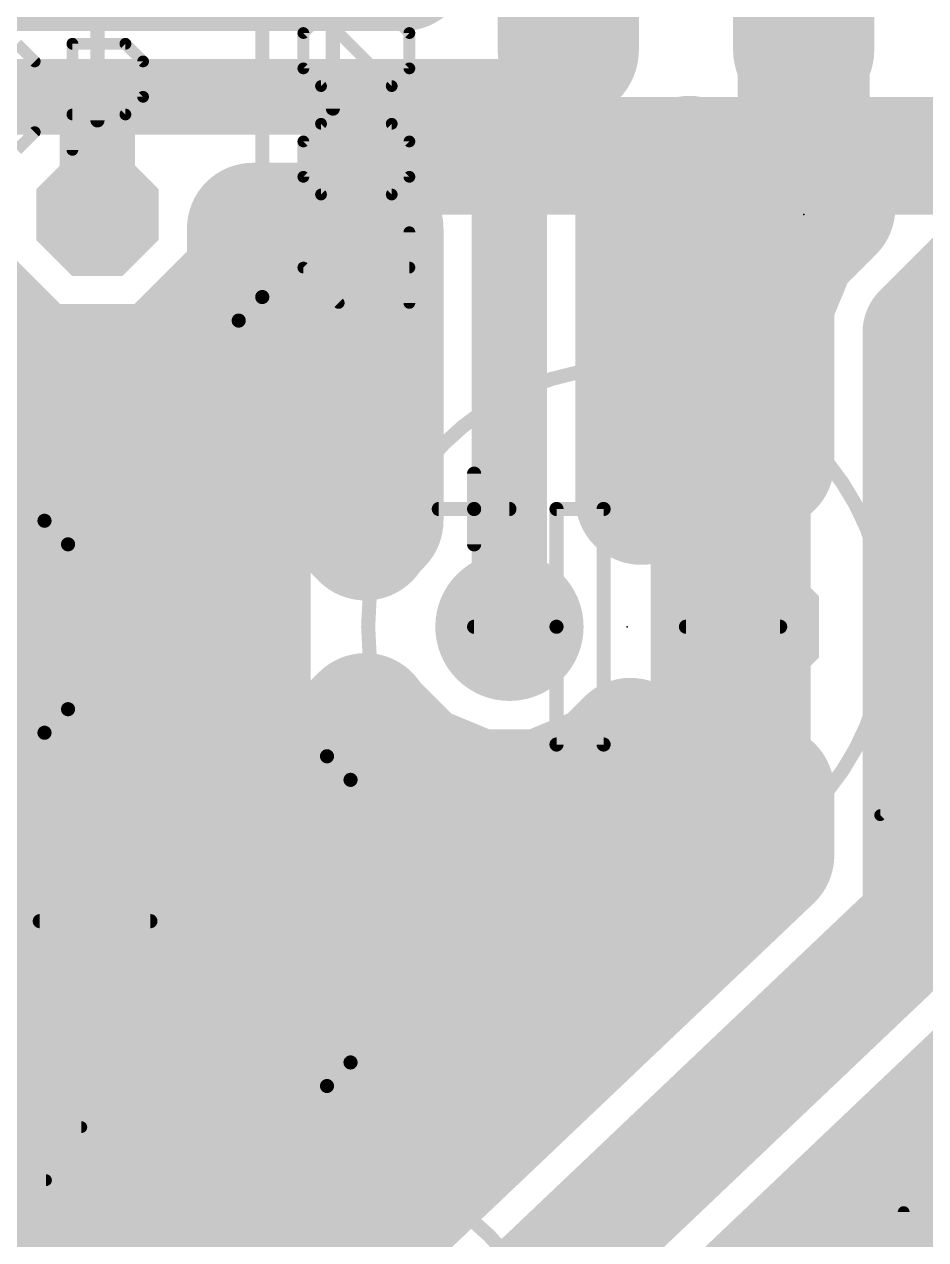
# Model space of a CAD drawing. Extents: x -16.2 to 78.2, y -6.3 to 50.2.
# Drawn here: x 26.2 to 35.92, y 30.22 to 43.33 of the extents above; entities that cross this region are included whole.
import ezdxf

# ---------------------------------------------------------------- set-up
doc = ezdxf.new("R2010")
doc.units = 0
for name, color, linetype in [('16', 175, 'CONTINUOUS'), ('17', 82, 'CONTINUOUS'), ('21', 253, 'CONTINUOUS'), ('23', 7, 'CONTINUOUS'), ('27', 253, 'CONTINUOUS'), ('51', 253, 'CONTINUOUS')]:
    doc.layers.add(name, color=color, linetype=linetype)

# ---------------------------------------------------------------- blocks, each defined once
blk = doc.blocks.new('RECT')
blk.add_solid([(-0.5, -0.5), (0.5, -0.5), (-0.5, 0.5), (0.5, 0.5)])
blk = doc.blocks.new('ROUNDP')
at = {"const_width": 0.5}
blk.add_lwpolyline([(0, -0.25, 1), (0, 0.25, 1), (0, -0.25)], format="xyb", dxfattribs=at)
blk = doc.blocks.new('OCTAGONP')
at = {"const_width": 0.5}
blk.add_lwpolyline([(-0.25, -0.1036), (-0.25, 0.1036), (-0.1036, 0.25), (0.1036, 0.25), (0.25, 0.1036), (0.25, -0.1036), (0.1036, -0.25), (-0.1036, -0.25), (-0.25, -0.1036), (-0.25, 0.1036)], dxfattribs=at)
blk = doc.blocks.new('LONGP100')
at = {"const_width": 1}
blk.add_lwpolyline([(-0.5, 0), (0.5, 0)], dxfattribs=at)
at = {"const_width": 0.5}
for points in [[(-0.5, 0.25, 1), (-0.5, -0.25)], [(0.5, -0.25, 1), (0.5, 0.25)]]:
    blk.add_lwpolyline(points, format="xyb", dxfattribs=at)

msp = doc.modelspace()

# ---------------------------------------------------------------- linework, layer by layer
at = {"layer": '16'}
for points, const_width in [([(34.6075, 46.3042), (34.6075, 43.815)], 1.4224), ([(34.6075, 43.815), (34.6075, 46.3042)], 1.4224), ([(30.2895, 44.9307), (30.2895, 43.9674)], 1.4224), ([(30.2895, 43.9674), (17.2974, 43.9674)], 1.4224), ([(34.6075, 41.3258), (34.6075, 43.815)], 1.4224), ([(34.6075, 43.815), (34.6075, 43.815)], 1.4224), ([(34.6075, 43.815), (34.6075, 41.3258)], 1.4224), ([(34.6075, 43.815), (34.6075, 43.815)], 1.4224), ([(32.0675, 42.8625), (32.0675, 43.815)], 0.8128), ([(31.4325, 42.545), (32.0675, 42.8625)], 0.8128), ([(34.6075, 42.672), (34.6075, 42.672)], 1.4224), ([(26.9875, 42.545), (15.875, 42.545)], 0.8128), ([(26.9875, 41.275), (26.9875, 42.545)], 0.8128), ([(26.9875, 42.545), (31.4325, 42.545)], 0.8128), ([(31.4325, 36.83), (31.4325, 42.545)], 0.8128), ([(33.0747, 41.5457), (33.3734, 41.8445)], 1.4224), ([(33.3734, 41.8445), (33.4662, 41.7516)], 1.4224), ([(33.4662, 41.7516), (33.6459, 41.6138)], 1.4224), ([(32.8549, 41.4547), (33.0747, 41.5457)], 1.4224), ([(33.6459, 41.6138), (33.8419, 41.5006)], 1.4224), ([(33.8419, 41.5006), (34.0511, 41.414)], 1.4224), ([(32.8549, 38.2089), (32.8549, 41.4547)], 1.4224), ([(34.0511, 41.414), (34.2698, 41.3554)], 1.4224), ([(32.8549, 41.2496), (34.7872, 41.2496)], 1.4224), ([(34.2698, 41.3554), (34.4943, 41.3258)], 1.4224), ([(34.8851, 41.3474), (34.4779, 40.9402)], 1.4224), ([(34.4943, 41.3258), (34.6075, 41.3258)], 1.4224), ([(34.6075, 41.3258), (34.7207, 41.3258)], 1.4224), ([(34.7207, 41.3258), (34.8851, 41.3474)], 1.4224), ([(28.6639, 40.5806), (28.6639, 41.1226)], 1.4224), ([(28.6639, 41.1226), (30.0101, 41.1226)], 1.4224), ([(30.0101, 41.1226), (30.0101, 37.976)], 1.4224), ([(35.8775, 40.005), (37.1475, 41.275)], 1.27), ([(34.4779, 40.9402), (34.2265, 40.3334)], 1.4224), ([(25.3111, 40.5806), (26.2931, 39.5986)], 1.4224), ([(27.6819, 39.5986), (28.6639, 40.5806)], 1.4224), ([(34.2265, 40.3334), (34.2265, 38.5953)], 1.4224), ([(35.8775, 33.655), (35.8775, 40.005)], 1.27), ([(24.7017, 39.8272), (26.0645, 39.8272)], 1.4224), ([(27.9105, 39.8272), (30.0101, 39.8272)], 1.4224), ([(32.8549, 39.8272), (34.2265, 39.8272)], 1.4224), ([(26.2931, 39.5986), (27.6819, 39.5986)], 1.4224), ([(33.2413, 38.5953), (32.8549, 38.2089)], 1.4224), ([(33.9725, 38.5953), (33.2413, 38.5953)], 1.4224), ([(34.2265, 38.5953), (33.9725, 38.5953)], 1.4224), ([(33.9725, 38.5953), (33.9725, 36.83)], 1.4224), ([(33.9725, 36.83), (33.9725, 38.5953)], 1.4224), ([(25.0895, 38.4048), (27.8509, 38.4048)], 1.4224), ([(27.9017, 38.4556), (26.9494, 37.5033)], 1.4224), ([(28.575, 38.4556), (27.9017, 38.4556)], 1.4224), ([(29.2483, 38.4556), (28.575, 38.4556)], 1.4224), ([(28.575, 38.4556), (28.575, 36.83)], 1.4224), ([(28.575, 36.83), (28.575, 38.4556)], 1.4224), ([(28.575, 38.4048), (28.575, 38.4048)], 1.4224), ([(29.8789, 37.825), (29.2483, 38.4556)], 1.4224), ([(29.2991, 38.4048), (30.0101, 38.4048)], 1.4224), ([(32.8549, 38.4048), (33.0508, 38.4048)], 1.4224), ([(33.9725, 38.4048), (33.9725, 38.4048)], 1.4224), ([(30.0101, 37.976), (29.8929, 37.8587)], 1.4224), ([(29.8929, 37.8587), (29.8789, 37.825)], 1.4224), ([(26.9494, 37.5033), (26.9494, 36.83)], 1.4224), ([(22.3774, 36.9824), (26.9494, 36.9824)], 1.4224), ([(28.575, 36.9824), (28.575, 36.9824)], 1.4224), ([(33.9725, 36.9824), (33.9725, 36.9824)], 1.4224), ([(26.9494, 36.83), (28.575, 36.83)], 1.4224), ([(28.575, 36.83), (26.9494, 36.83)], 1.4224), ([(26.9494, 36.83), (26.9494, 36.1567)], 1.4224), ([(28.575, 33.655), (28.575, 36.83)], 1.4224), ([(28.575, 36.83), (28.575, 36.83)], 1.4224), ([(28.575, 36.83), (28.575, 35.2044)], 1.4224), ([(28.575, 36.83), (28.575, 36.83)], 1.4224), ([(28.575, 36.83), (28.575, 36.83)], 1.4224), ([(33.9725, 36.83), (33.9725, 36.83)], 1.4224), ([(33.9725, 35.0647), (33.9725, 36.83)], 1.4224), ([(33.9725, 36.83), (33.9725, 36.83)], 1.4224), ([(33.9725, 36.83), (33.9725, 35.0647)], 1.4224), ([(26.9494, 36.1567), (27.8636, 35.2425)], 1.4224), ([(29.2864, 35.2425), (29.8789, 35.835)], 1.4224), ([(29.8789, 35.835), (29.8929, 35.8013)], 1.4224), ([(29.8929, 35.8013), (30.4038, 35.2904)], 1.4224), ([(23.5109, 35.56), (27.5461, 35.56)], 1.4224), ([(28.575, 35.56), (28.575, 35.56)], 1.4224), ([(29.6039, 35.56), (30.1341, 35.56)], 1.4224), ([(32.4612, 35.2904), (32.7384, 35.5676)], 1.4224), ([(32.7309, 35.56), (32.746, 35.56)], 1.4224), ([(32.7384, 35.5676), (33.2413, 35.0647)], 1.4224), ([(33.9725, 35.56), (33.9725, 35.56)], 1.4224), ([(27.8636, 35.2425), (26.9494, 34.3283)], 1.4224), ([(28.575, 35.2044), (28.575, 33.655)], 1.4224), ([(30.2006, 34.3283), (29.2864, 35.2425)], 1.4224), ([(30.4038, 35.2904), (31.0713, 35.0139)], 1.4224), ([(31.7937, 35.0139), (32.4612, 35.2904)], 1.4224), ([(31.0713, 35.0139), (31.7937, 35.0139)], 1.4224), ([(33.2413, 35.0647), (33.9725, 35.0647)], 1.4224), ([(33.9725, 35.0647), (34.2265, 35.0647)], 1.4224), ([(34.2265, 35.0647), (34.2265, 34.3638)], 1.4224), ([(26.9494, 34.3283), (26.9494, 33.655)], 1.4224), ([(34.2265, 34.3638), (28.6126, 29.0305)], 1.4224), ([(30.2006, 33.655), (30.2006, 34.3283)], 1.4224), ([(25.1714, 34.1376), (26.9494, 34.1376)], 1.4224), ([(28.575, 34.1376), (28.575, 34.1376)], 1.4224), ([(30.2006, 34.1376), (33.9884, 34.1376)], 1.4224), ([(39.8526, 33.9267), (33.3198, 27.3939)], 1.4224), ([(26.9494, 33.655), (28.575, 33.655)], 1.4224), ([(28.575, 33.655), (26.9494, 33.655)], 1.4224), ([(26.9494, 33.655), (26.9494, 32.9817)], 1.4224), ([(28.575, 33.655), (28.575, 33.655)], 1.4224), ([(28.575, 33.655), (28.575, 33.655)], 1.4224), ([(28.575, 32.0294), (28.575, 33.655)], 1.4224), ([(28.575, 33.655), (28.575, 33.655)], 1.4224), ([(28.575, 33.655), (28.575, 32.0294)], 1.4224), ([(30.2006, 33.655), (28.575, 33.655)], 1.4224), ([(28.575, 33.655), (28.575, 33.655)], 1.4224), ([(28.575, 33.655), (30.2006, 33.655)], 1.4224), ([(30.2006, 32.9817), (30.2006, 33.655)], 1.4224), ([(29.5275, 27.6225), (35.8775, 33.655)], 1.27), ([(26.9494, 32.9817), (27.9017, 32.0294)], 1.4224), ([(29.2483, 32.0294), (30.2006, 32.9817)], 1.4224), ([(24.926, 32.7152), (27.2159, 32.7152)], 1.4224), ([(28.575, 32.7152), (28.575, 32.7152)], 1.4224), ([(29.9341, 32.7152), (32.4911, 32.7152)], 1.4224), ([(31.2166, 26.9499), (36.7924, 32.247)], 1.4224), ([(27.9017, 32.0294), (28.575, 32.0294)], 1.4224), ([(28.575, 32.0294), (29.2483, 32.0294)], 1.4224), ([(12.6079, 31.2928), (30.9939, 31.2928)], 1.4224), ([(35.7881, 31.2928), (37.2187, 31.2928)], 1.4224), ([(13.8393, 29.8704), (29.4966, 29.8704)], 1.4224), ([(34.2908, 29.8704), (35.7963, 29.8704)], 1.4224)]:
    msp.add_lwpolyline(points, dxfattribs=dict(at, const_width=const_width))
for points, const_width in [([(30.2895, 43.6118, 1), (30.2895, 44.323)], 0.7112), ([(34.6075, 44.1706, 1), (34.6075, 43.4594)], 0.7112), ([(34.6075, 44.1706, 1), (34.6075, 43.4594)], 0.7112), ([(34.6075, 43.4594, 1), (34.6075, 44.1706)], 0.7112), ([(34.6075, 43.4594, 1), (34.6075, 44.1706)], 0.7112), ([(29.9339, 43.9674, 1), (30.6451, 43.9674)], 0.7112), ([(34.2519, 43.815, 1), (34.9631, 43.815)], 0.7112), ([(34.2519, 43.815, 1), (34.9631, 43.815)], 0.7112), ([(32.1584, 42.6808, 1), (31.9766, 43.0442)], 0.4064), ([(34.6075, 43.0276, 1), (34.6075, 42.3164)], 0.7112), ([(34.6075, 42.3164, 1), (34.6075, 43.0276)], 0.7112), ([(31.8643, 42.8625, 1), (32.2707, 42.8625)], 0.4064), ([(27.1907, 42.545, 1), (26.7843, 42.545)], 0.4064), ([(26.9875, 42.7482, 1), (26.9875, 42.3418)], 0.4064), ([(26.9875, 42.3418, 1), (26.9875, 42.7482)], 0.4064), ([(31.6357, 42.545, 1), (31.2293, 42.545)], 0.4064), ([(31.3416, 42.7267, 1), (31.5234, 42.3633)], 0.4064), ([(31.4325, 42.3418, 1), (31.4325, 42.7482)], 0.4064), ([(33.6249, 42.0959, 1), (33.122, 41.593)], 0.7112), ([(33.6249, 41.593, 1), (33.122, 42.0959)], 0.7112), ([(33.6827, 42.0338, 1), (33.2498, 41.4695)], 0.7112), ([(33.2148, 41.5002, 1), (33.7177, 42.0031)], 0.7112), ([(33.2107, 41.2172, 1), (32.9386, 41.8742)], 0.7112), ([(33.8237, 41.9218, 1), (33.4681, 41.3058)], 0.7112), ([(33.4294, 41.3317, 1), (33.8623, 41.8959)], 0.7112), ([(33.978, 41.8291, 1), (33.7059, 41.1721)], 0.7112), ([(33.2105, 41.4547, 1), (32.4993, 41.4547)], 0.7112), ([(32.7188, 41.7832, 1), (32.991, 41.1261)], 0.7112), ([(32.8232, 41.7971, 1), (33.3261, 41.2942)], 0.7112), ([(33.6641, 41.1926, 1), (34.0197, 41.8086)], 0.7112), ([(34.1432, 41.7574, 1), (33.9591, 41.0705)], 0.7112), ([(33.915, 41.0854, 1), (34.1872, 41.7425)], 0.7112), ([(32.8549, 41.6052, 1), (32.8549, 40.894)], 0.7112), ([(34.3162, 41.7079, 1), (34.2234, 41.0028)], 0.7112), ([(34.4943, 41.6814, 1), (34.4943, 40.9702)], 0.7112), ([(34.1778, 41.0119, 1), (34.3619, 41.6988)], 0.7112), ([(34.6075, 41.6814, 1), (34.6075, 40.9702)], 0.7112), ([(34.6743, 41.6784, 1), (34.7671, 40.9732)], 0.7112), ([(34.4479, 40.9732, 1), (34.5407, 41.6784)], 0.7112), ([(34.6075, 40.9702, 1), (34.6075, 41.6814)], 0.7112), ([(35.1365, 41.096, 1), (34.6336, 41.5989)], 0.7112), ([(34.7207, 40.9702, 1), (34.7207, 41.6814)], 0.7112), ([(34.7872, 40.894, 1), (34.7872, 41.6052)], 0.7112), ([(34.9315, 40.9949, 1), (34.8387, 41.7)], 0.7112), ([(29.0195, 41.1226, 1), (28.3083, 41.1226)], 0.7112), ([(28.6639, 41.4782, 1), (28.6639, 40.767)], 0.7112), ([(30.3657, 41.1226, 1), (29.6545, 41.1226)], 0.7112), ([(30.0101, 40.767, 1), (30.0101, 41.4782)], 0.7112), ([(34.8064, 40.8041, 1), (34.1493, 41.0763)], 0.7112), ([(34.2519, 41.3258, 1), (34.9631, 41.3258)], 0.7112), ([(34.2519, 41.3258, 1), (34.9631, 41.3258)], 0.7112), ([(26.7843, 41.275, 1), (27.1907, 41.275)], 0.4064), ([(34.2264, 41.1917, 1), (34.7293, 40.6888)], 0.7112), ([(28.9153, 40.3292, 1), (28.4124, 40.8321)], 0.7112), ([(34.5821, 40.3334, 1), (33.8709, 40.3334)], 0.7112), ([(28.3083, 40.5806, 1), (29.0195, 40.5806)], 0.7112), ([(33.898, 40.4695, 1), (34.555, 40.1973)], 0.7112), ([(36.195, 40.005, 1), (35.56, 40.005)], 0.635), ([(26.0645, 39.4716, 1), (26.0645, 40.1828)], 0.7112), ([(27.9105, 40.1828, 1), (27.9105, 39.4716)], 0.7112), ([(30.0101, 39.4716, 1), (30.0101, 40.1828)], 0.7112), ([(32.8549, 40.1828, 1), (32.8549, 39.4716)], 0.7112), ([(34.2265, 39.4716, 1), (34.2265, 40.1828)], 0.7112), ([(35.653, 40.2295, 1), (36.102, 39.7805)], 0.635), ([(26.2931, 39.9542, 1), (26.2931, 39.243)], 0.7112), ([(27.6819, 39.243, 1), (27.6819, 39.9542)], 0.7112), ([(26.0417, 39.3472, 1), (26.5446, 39.85)], 0.7112), ([(27.4304, 39.85, 1), (27.9333, 39.3472)], 0.7112), ([(33.2413, 38.9509, 1), (33.2413, 38.2397)], 0.7112), ([(33.4927, 38.3439, 1), (32.9898, 38.8467)], 0.7112), ([(33.9725, 38.9509, 1), (33.9725, 38.2397)], 0.7112), ([(34.3281, 38.5953, 1), (33.6169, 38.5953)], 0.7112), ([(34.3281, 38.5953, 1), (33.6169, 38.5953)], 0.7112), ([(33.9725, 38.2397, 1), (33.9725, 38.9509)], 0.7112), ([(34.2265, 38.2397, 1), (34.2265, 38.9509)], 0.7112), ([(27.9017, 38.8112, 1), (27.9017, 38.1)], 0.7112), ([(28.1531, 38.2041, 1), (27.6502, 38.707)], 0.7112), ([(27.8509, 38.0492, 1), (27.8509, 38.7604)], 0.7112), ([(28.575, 38.8112, 1), (28.575, 38.1)], 0.7112), ([(28.9306, 38.4556, 1), (28.2194, 38.4556)], 0.7112), ([(28.9306, 38.4556, 1), (28.2194, 38.4556)], 0.7112), ([(28.575, 38.7604, 1), (28.575, 38.0492)], 0.7112), ([(28.575, 38.1, 1), (28.575, 38.8112)], 0.7112), ([(28.575, 38.0492, 1), (28.575, 38.7604)], 0.7112), ([(29.4998, 38.707, 1), (28.9969, 38.2042)], 0.7112), ([(29.2991, 38.7604, 1), (29.2991, 38.0492)], 0.7112), ([(29.2483, 38.1, 1), (29.2483, 38.8112)], 0.7112), ([(30.0101, 38.0492, 1), (30.0101, 38.7604)], 0.7112), ([(32.8549, 38.7604, 1), (32.8549, 38.0492)], 0.7112), ([(33.0508, 38.0492, 1), (33.0508, 38.7604)], 0.7112), ([(33.9725, 38.7604, 1), (33.9725, 38.0492)], 0.7112), ([(33.9725, 38.0492, 1), (33.9725, 38.7604)], 0.7112), ([(33.8709, 38.5953, 1), (34.5821, 38.5953)], 0.7112), ([(32.6034, 38.4603, 1), (33.1063, 37.9575)], 0.7112), ([(30.2615, 37.7245, 1), (29.7587, 38.2274)], 0.7112), ([(30.2214, 37.7227, 1), (29.5643, 37.9948)], 0.7112), ([(32.4993, 38.2089, 1), (33.2105, 38.2089)], 0.7112), ([(29.6414, 38.1102, 1), (30.1443, 37.6073)], 0.7112), ([(29.6275, 37.5736, 1), (30.1304, 38.0765)], 0.7112), ([(29.5504, 37.9611, 1), (30.2075, 37.6889)], 0.7112), ([(29.6545, 37.976, 1), (30.3657, 37.976)], 0.7112), ([(27.305, 37.5033, 1), (26.5938, 37.5033)], 0.7112), ([(26.698, 37.7548, 1), (27.2008, 37.2519)], 0.7112), ([(26.9494, 36.6268, 1), (26.9494, 37.338)], 0.7112), ([(28.575, 37.338, 1), (28.575, 36.6268)], 0.7112), ([(28.575, 36.6268, 1), (28.575, 37.338)], 0.7112), ([(33.9725, 37.338, 1), (33.9725, 36.6268)], 0.7112), ([(33.9725, 36.6268, 1), (33.9725, 37.338)], 0.7112), ([(26.9494, 37.1856, 1), (26.9494, 36.4744)], 0.7112), ([(26.9494, 37.1856, 1), (26.9494, 36.4744)], 0.7112), ([(27.305, 36.83, 1), (26.5938, 36.83)], 0.7112), ([(28.9306, 36.83, 1), (28.2194, 36.83)], 0.7112), ([(28.575, 37.1856, 1), (28.575, 36.4744)], 0.7112), ([(28.9306, 36.83, 1), (28.2194, 36.83)], 0.7112), ([(28.575, 37.1856, 1), (28.575, 36.4744)], 0.7112), ([(28.9306, 36.83, 1), (28.2194, 36.83)], 0.7112), ([(28.575, 36.4744, 1), (28.575, 37.1856)], 0.7112), ([(28.575, 36.4744, 1), (28.575, 37.1856)], 0.7112), ([(28.575, 36.4744, 1), (28.575, 37.1856)], 0.7112), ([(28.575, 36.4744, 1), (28.575, 37.1856)], 0.7112), ([(33.9725, 37.1856, 1), (33.9725, 36.4744)], 0.7112), ([(34.3281, 36.83, 1), (33.6169, 36.83)], 0.7112), ([(33.9725, 37.1856, 1), (33.9725, 36.4744)], 0.7112), ([(34.3281, 36.83, 1), (33.6169, 36.83)], 0.7112), ([(33.9725, 36.4744, 1), (33.9725, 37.1856)], 0.7112), ([(33.9725, 36.4744, 1), (33.9725, 37.1856)], 0.7112), ([(26.5938, 36.83, 1), (27.305, 36.83)], 0.7112), ([(28.2194, 36.83, 1), (28.9306, 36.83)], 0.7112), ([(28.2194, 36.83, 1), (28.9306, 36.83)], 0.7112), ([(28.2194, 36.83, 1), (28.9306, 36.83)], 0.7112), ([(33.6169, 36.83, 1), (34.3281, 36.83)], 0.7112), ([(33.6169, 36.83, 1), (34.3281, 36.83)], 0.7112), ([(31.2293, 36.83, 1), (31.6357, 36.83)], 0.4064), ([(27.2008, 36.4081, 1), (26.698, 35.9052)], 0.7112), ([(26.5938, 36.1567, 1), (27.305, 36.1567)], 0.7112), ([(30.2075, 35.9711, 1), (29.5504, 35.6989)], 0.7112), ([(30.1443, 36.0527, 1), (29.6414, 35.5498)], 0.7112), ([(30.1304, 35.5835, 1), (29.6275, 36.0864)], 0.7112), ([(27.5461, 35.2044, 1), (27.5461, 35.9156)], 0.7112), ([(28.575, 35.9156, 1), (28.575, 35.2044)], 0.7112), ([(28.575, 35.2044, 1), (28.575, 35.9156)], 0.7112), ([(29.6039, 35.9156, 1), (29.6039, 35.2044)], 0.7112), ([(29.5643, 35.6652, 1), (30.2214, 35.9373)], 0.7112), ([(30.1341, 35.2044, 1), (30.1341, 35.9156)], 0.7112), ([(32.7309, 35.9156, 1), (32.7309, 35.2044)], 0.7112), ([(32.9899, 35.819, 1), (32.487, 35.3161)], 0.7112), ([(32.9899, 35.3161, 1), (32.487, 35.819)], 0.7112), ([(32.746, 35.2044, 1), (32.746, 35.9156)], 0.7112), ([(33.9725, 35.9156, 1), (33.9725, 35.2044)], 0.7112), ([(33.9725, 35.2044, 1), (33.9725, 35.9156)], 0.7112), ([(28.115, 34.991, 1), (27.6121, 35.4939)], 0.7112), ([(28.9306, 35.2044, 1), (28.2194, 35.2044)], 0.7112), ([(29.5379, 35.4939, 1), (29.035, 34.991)], 0.7112), ([(30.5398, 35.6189, 1), (30.2677, 34.9619)], 0.7112), ([(32.5973, 34.9619, 1), (32.3252, 35.6189)], 0.7112), ([(27.6121, 34.991, 1), (28.115, 35.4939)], 0.7112), ([(29.035, 35.4939, 1), (29.5379, 34.9911)], 0.7112), ([(30.1523, 35.0389, 1), (30.6552, 35.5418)], 0.7112), ([(32.2098, 35.5418, 1), (32.7127, 35.0389)], 0.7112), ([(31.0713, 35.3695, 1), (31.0713, 34.6583)], 0.7112), ([(30.9352, 34.6854, 1), (31.2073, 35.3424)], 0.7112), ([(31.6577, 35.3424, 1), (31.9298, 34.6854)], 0.7112), ([(31.7937, 34.6583, 1), (31.7937, 35.3695)], 0.7112), ([(33.2413, 35.4203, 1), (33.2413, 34.7091)], 0.7112), ([(32.9898, 34.8133, 1), (33.4927, 35.3161)], 0.7112), ([(33.9725, 35.4203, 1), (33.9725, 34.7091)], 0.7112), ([(34.5821, 35.0647, 1), (33.8709, 35.0647)], 0.7112), ([(33.9725, 34.7091, 1), (33.9725, 35.4203)], 0.7112), ([(34.2265, 34.7091, 1), (34.2265, 35.4203)], 0.7112), ([(28.2194, 35.2044, 1), (28.9306, 35.2044)], 0.7112), ([(33.6169, 35.0647, 1), (34.3281, 35.0647)], 0.7112), ([(33.6169, 35.0647, 1), (34.3281, 35.0647)], 0.7112), ([(27.305, 34.3283, 1), (26.5938, 34.3283)], 0.7112), ([(30.5562, 34.3283, 1), (29.845, 34.3283)], 0.7112), ([(34.4714, 34.106, 1), (33.9816, 34.6216)], 0.7112), ([(26.698, 34.5798, 1), (27.2008, 34.0769)], 0.7112), ([(29.9492, 34.0769, 1), (30.452, 34.5798)], 0.7112), ([(26.9494, 33.782, 1), (26.9494, 34.4932)], 0.7112), ([(28.575, 34.4932, 1), (28.575, 33.782)], 0.7112), ([(28.575, 33.782, 1), (28.575, 34.4932)], 0.7112), ([(30.2006, 34.4932, 1), (30.2006, 33.782)], 0.7112), ([(33.9884, 33.782, 1), (33.9884, 34.4932)], 0.7112), ([(33.8709, 34.3638, 1), (34.5821, 34.3638)], 0.7112), ([(26.9494, 34.0106, 1), (26.9494, 33.2994)], 0.7112), ([(26.9494, 34.0106, 1), (26.9494, 33.2994)], 0.7112), ([(27.305, 33.655, 1), (26.5938, 33.655)], 0.7112), ([(28.575, 34.0106, 1), (28.575, 33.2994)], 0.7112), ([(28.9306, 33.655, 1), (28.2194, 33.655)], 0.7112), ([(28.9306, 33.655, 1), (28.2194, 33.655)], 0.7112), ([(28.575, 34.0106, 1), (28.575, 33.2994)], 0.7112), ([(28.9306, 33.655, 1), (28.2194, 33.655)], 0.7112), ([(28.575, 34.0106, 1), (28.575, 33.2994)], 0.7112), ([(28.9306, 33.655, 1), (28.2194, 33.655)], 0.7112), ([(28.575, 34.0106, 1), (28.575, 33.2994)], 0.7112), ([(28.575, 33.2994, 1), (28.575, 34.0106)], 0.7112), ([(28.575, 33.2994, 1), (28.575, 34.0106)], 0.7112), ([(28.575, 33.2994, 1), (28.575, 34.0106)], 0.7112), ([(28.575, 33.2994, 1), (28.575, 34.0106)], 0.7112), ([(30.5562, 33.655, 1), (29.845, 33.655)], 0.7112), ([(30.2006, 33.2994, 1), (30.2006, 34.0106)], 0.7112), ([(30.2006, 33.2994, 1), (30.2006, 34.0106)], 0.7112), ([(36.0962, 33.4248, 1), (35.6588, 33.8852)], 0.635), ([(26.5938, 33.655, 1), (27.305, 33.655)], 0.7112), ([(28.2194, 33.655, 1), (28.9306, 33.655)], 0.7112), ([(28.2194, 33.655, 1), (28.9306, 33.655)], 0.7112), ([(28.2194, 33.655, 1), (28.9306, 33.655)], 0.7112), ([(28.2194, 33.655, 1), (28.9306, 33.655)], 0.7112), ([(29.845, 33.655, 1), (30.5562, 33.655)], 0.7112), ([(35.56, 33.655, 1), (36.195, 33.655)], 0.635), ([(27.2008, 33.2331, 1), (26.698, 32.7302)], 0.7112), ([(30.452, 32.7302, 1), (29.9491, 33.2331)], 0.7112), ([(27.2159, 32.3596, 1), (27.2159, 33.0708)], 0.7112), ([(28.575, 33.0708, 1), (28.575, 32.3596)], 0.7112), ([(28.575, 32.3596, 1), (28.575, 33.0708)], 0.7112), ([(29.9341, 33.0708, 1), (29.9341, 32.3596)], 0.7112), ([(32.4911, 32.3596, 1), (32.4911, 33.0708)], 0.7112), ([(26.5938, 32.9817, 1), (27.305, 32.9817)], 0.7112), ([(29.845, 32.9817, 1), (30.5562, 32.9817)], 0.7112), ([(27.9017, 32.385, 1), (27.9017, 31.6738)], 0.7112), ([(28.575, 32.385, 1), (28.575, 31.6738)], 0.7112), ([(28.575, 31.6738, 1), (28.575, 32.385)], 0.7112), ([(29.2483, 31.6738, 1), (29.2483, 32.385)], 0.7112), ([(27.6502, 31.778, 1), (28.1531, 32.2808)], 0.7112), ([(28.9969, 32.2808, 1), (29.4998, 31.778)], 0.7112), ([(28.2194, 32.0294, 1), (28.9306, 32.0294)], 0.7112), ([(28.2194, 32.0294, 1), (28.9306, 32.0294)], 0.7112), ([(30.9939, 30.9372, 1), (30.9939, 31.6484)], 0.7112), ([(35.7881, 31.6484, 1), (35.7881, 30.9372)], 0.7112), ([(29.4966, 29.5148, 1), (29.4966, 30.226)], 0.7112), ([(34.2908, 30.226, 1), (34.2908, 29.5148)], 0.7112), ([(35.7963, 29.5148, 1), (35.7963, 30.226)], 0.7112)]:
    msp.add_lwpolyline(points, format="xyb", dxfattribs=dict(at, const_width=const_width))
at = {"layer": '21'}
for points, const_width in [([(28.7655, 40.386), (28.7655, 47.244)], 0.1524), ([(29.5275, 42.418), (29.5275, 45.339)], 0.1524), ([(26.9875, 43.5102), (26.9875, 42.291)], 0.1524), ([(25.4635, 40.132), (28.5115, 40.132)], 0.1524), ([(31.0515, 38.1), (31.0515, 38.481)], 0.1524), ([(30.6705, 38.1), (31.0515, 38.1)], 0.1524), ([(31.0515, 37.719), (31.0515, 38.1)], 0.1524), ([(31.0515, 38.1), (31.4325, 38.1)], 0.1524), ([(26.416, 37.973), (26.035, 37.973)], 0.1524), ([(26.67, 37.719), (26.67, 35.941)], 0.1524), ([(26.416, 35.687), (26.035, 35.687)], 0.1524), ([(29.464, 35.433), (22.606, 35.433)], 0.1524), ([(29.718, 32.131), (29.718, 35.179)], 0.1524), ([(26.3652, 34.29), (26.3652, 33.655)], 0.3048), ([(26.3652, 33.655), (26.3652, 33.02)], 0.3048), ([(26.3652, 33.655), (27.559, 33.655)], 0.1524), ([(22.606, 31.877), (29.464, 31.877)], 0.1524)]:
    msp.add_lwpolyline(points, dxfattribs=dict(at, const_width=const_width))
for points, const_width in [([(29.4894, 42.418, 1), (29.5656, 42.418)], 0.0762), ([(26.9494, 42.291, 1), (27.0256, 42.291)], 0.0762), ([(28.5115, 40.132, 0.4142), (28.7655, 40.386)], 0.1524), ([(28.8036, 40.386, 1), (28.7274, 40.386)], 0.0762), ([(28.7274, 40.386, 1), (28.8036, 40.386)], 0.0762), ([(28.5115, 40.1701, 1), (28.5115, 40.0939)], 0.0762), ([(28.5115, 40.0939, 1), (28.5115, 40.1701)], 0.0762), ([(32.7025, 34.036, 1), (32.7025, 39.624, 1), (32.7025, 34.036)], 0.1524), ([(31.0896, 38.481, 1), (31.0134, 38.481)], 0.0762), ([(30.6705, 38.1381, 1), (30.6705, 38.0619)], 0.0762), ([(31.0896, 38.1, 1), (31.0134, 38.1)], 0.0762), ([(31.0515, 38.1381, 1), (31.0515, 38.0619)], 0.0762), ([(31.0515, 38.0619, 1), (31.0515, 38.1381)], 0.0762), ([(31.4325, 38.0619, 1), (31.4325, 38.1381)], 0.0762), ([(26.67, 37.719, 0.4142), (26.416, 37.973)], 0.1524), ([(26.416, 38.0111, 1), (26.416, 37.9349)], 0.0762), ([(26.416, 37.9349, 1), (26.416, 38.0111)], 0.0762), ([(31.0134, 38.1, 1), (31.0896, 38.1)], 0.0762), ([(26.7081, 37.719, 1), (26.6319, 37.719)], 0.0762), ([(26.6319, 37.719, 1), (26.7081, 37.719)], 0.0762), ([(31.0134, 37.719, 1), (31.0896, 37.719)], 0.0762), ([(26.416, 35.687, 0.4142), (26.67, 35.941)], 0.1524), ([(26.7081, 35.941, 1), (26.6319, 35.941)], 0.0762), ([(26.6319, 35.941, 1), (26.7081, 35.941)], 0.0762), ([(26.416, 35.7251, 1), (26.416, 35.6489)], 0.0762), ([(26.416, 35.6489, 1), (26.416, 35.7251)], 0.0762), ([(29.718, 35.179, 0.4142), (29.464, 35.433)], 0.1524), ([(29.464, 35.4711, 1), (29.464, 35.3949)], 0.0762), ([(29.464, 35.3949, 1), (29.464, 35.4711)], 0.0762), ([(29.7561, 35.179, 1), (29.6799, 35.179)], 0.0762), ([(29.6799, 35.179, 1), (29.7561, 35.179)], 0.0762), ([(26.4414, 34.29, 1), (26.289, 34.29)], 0.1524), ([(26.4414, 33.655, 1), (26.289, 33.655)], 0.1524), ([(26.289, 33.655, 1), (26.4414, 33.655)], 0.1524), ([(26.3652, 33.6931, 1), (26.3652, 33.6169)], 0.0762), ([(27.559, 33.6169, 1), (27.559, 33.6931)], 0.0762), ([(26.289, 33.02, 1), (26.4414, 33.02)], 0.1524), ([(29.464, 31.877, 0.4142), (29.718, 32.131)], 0.1524), ([(29.7561, 32.131, 1), (29.6799, 32.131)], 0.0762), ([(29.6799, 32.131, 1), (29.7561, 32.131)], 0.0762), ([(29.464, 31.9151, 1), (29.464, 31.8389)], 0.0762), ([(29.464, 31.8389, 1), (29.464, 31.9151)], 0.0762), ([(27.6225, 21.59, 1), (27.6225, 31.75, 1), (27.6225, 21.59)], 0.1524)]:
    msp.add_lwpolyline(points, format="xyb", dxfattribs=dict(at, const_width=const_width))
at = {"layer": '23'}
for p in [(34.6075, 41.275), (32.7025, 36.83)]:
    msp.add_point(p, dxfattribs=at)
at = {"layer": '27', "const_width": 0.127}
for points in [[(29.209, 43.2333), (29.3997, 43.4239)], [(30.1623, 42.6613), (29.3997, 43.4239)], [(30.1623, 43.4239), (30.353, 43.2333)], [(29.209, 42.852), (29.209, 43.2333)], [(30.353, 43.2333), (30.353, 42.852)], [(26.3103, 42.9268), (26.1197, 43.1175)], [(26.7171, 41.9735), (26.7171, 43.1175)], [(26.7171, 43.1175), (27.2891, 43.1175)], [(27.2891, 43.1175), (27.4797, 42.9268)], [(27.4797, 42.9268), (27.4797, 42.5455)], [(29.3997, 42.6613), (29.209, 42.852)], [(30.353, 42.852), (30.1623, 42.6613)], [(27.4797, 42.5455), (27.2891, 42.3548)], [(30.1623, 42.6613), (29.3997, 42.6613)], [(27.2891, 42.3548), (26.7171, 42.3548)], [(26.1197, 41.9735), (26.3103, 42.1642)], [(29.209, 42.0639), (29.3997, 42.2545)], [(29.3997, 42.2545), (30.1623, 42.2545)], [(30.1623, 41.4919), (29.3997, 42.2545)], [(30.1623, 42.2545), (30.353, 42.0639)], [(29.209, 41.6826), (29.209, 42.0639)], [(30.353, 42.0639), (30.353, 41.6826)], [(29.3997, 41.4919), (29.209, 41.6826)], [(30.353, 41.6826), (30.1623, 41.4919)], [(30.1623, 41.4919), (29.3997, 41.4919)], [(30.353, 40.3225), (30.353, 41.0851)], [(29.5904, 40.3225), (29.209, 40.7038)], [(29.209, 40.7038), (30.353, 40.7038)], [(36.005, 35.3705), (35.433, 34.7985)], [(35.433, 34.7985), (36.1957, 34.7985)], [(26.0507, 31.4335), (26.8133, 31.4335)], [(26.0507, 30.8615), (26.432, 30.8615)], [(35.686, 29.7551), (35.686, 30.5177)]]:
    msp.add_lwpolyline(points, dxfattribs=at)
at = {"layer": '27', "const_width": 0.0635}
for points in [[(29.2408, 43.2333, 1), (29.1773, 43.2333)], [(29.1866, 43.2557, 1), (29.2315, 43.2108)], [(30.3848, 43.2333, 1), (30.3213, 43.2333)], [(30.3305, 43.2108, 1), (30.3755, 43.2557)], [(26.7488, 43.1175, 1), (26.6853, 43.1175)], [(26.7171, 43.1492, 1), (26.7171, 43.0857)], [(27.3115, 43.1399, 1), (27.2666, 43.095)], [(27.2891, 43.0857, 1), (27.2891, 43.1492)], [(26.2879, 42.9044, 1), (26.3328, 42.9493)], [(27.5115, 42.9268, 1), (27.448, 42.9268)], [(27.4573, 42.9044, 1), (27.5022, 42.9493)], [(29.1773, 42.852, 1), (29.2408, 42.852)], [(29.2315, 42.8744, 1), (29.1866, 42.8295)], [(30.3213, 42.852, 1), (30.3848, 42.852)], [(30.3755, 42.8295, 1), (30.3305, 42.8744)], [(27.5022, 42.523, 1), (27.4573, 42.5679)], [(29.3997, 42.693, 1), (29.3997, 42.6295)], [(29.3772, 42.6388, 1), (29.4221, 42.6837)], [(30.1399, 42.6837, 1), (30.1848, 42.6388)], [(30.1399, 42.6388, 1), (30.1848, 42.6837)], [(30.1623, 42.6295, 1), (30.1623, 42.693)], [(27.448, 42.5455, 1), (27.5115, 42.5455)], [(26.7171, 42.3866, 1), (26.7171, 42.3231)], [(27.2666, 42.3773, 1), (27.3115, 42.3324)], [(27.2891, 42.3231, 1), (27.2891, 42.3866)], [(26.3328, 42.1417, 1), (26.2879, 42.1866)], [(29.3997, 42.2863, 1), (29.3997, 42.2228)], [(29.4221, 42.277, 1), (29.3772, 42.2321)], [(29.4221, 42.2321, 1), (29.3772, 42.277)], [(30.1848, 42.277, 1), (30.1399, 42.2321)], [(30.1623, 42.2228, 1), (30.1623, 42.2863)], [(29.2408, 42.0639, 1), (29.1773, 42.0639)], [(29.1866, 42.0863, 1), (29.2315, 42.0414)], [(30.3848, 42.0639, 1), (30.3213, 42.0639)], [(30.3305, 42.0414, 1), (30.3755, 42.0863)], [(26.6853, 41.9735, 1), (26.7488, 41.9735)], [(29.1773, 41.6826, 1), (29.2408, 41.6826)], [(29.2315, 41.705, 1), (29.1866, 41.6601)], [(30.3213, 41.6826, 1), (30.3848, 41.6826)], [(30.3755, 41.6601, 1), (30.3305, 41.705)], [(29.3997, 41.5236, 1), (29.3997, 41.4601)], [(30.1623, 41.4601, 1), (30.1623, 41.5236)], [(29.3772, 41.4694, 1), (29.4221, 41.5143)], [(30.1399, 41.5143, 1), (30.1848, 41.4694)], [(30.1399, 41.4694, 1), (30.1848, 41.5143)], [(30.3848, 41.0851, 1), (30.3213, 41.0851)], [(29.209, 40.7356, 1), (29.209, 40.6721)], [(29.2315, 40.7263, 1), (29.1866, 40.6814)], [(30.353, 40.6721, 1), (30.353, 40.7356)], [(29.5679, 40.3, 1), (29.6128, 40.345)], [(30.3213, 40.3225, 1), (30.3848, 40.3225)], [(35.433, 34.8302, 1), (35.433, 34.7667)], [(35.4105, 34.8209, 1), (35.4555, 34.776)], [(26.8133, 31.4017, 1), (26.8133, 31.4652)], [(26.432, 30.8297, 1), (26.432, 30.8932)], [(35.7178, 30.5177, 1), (35.6543, 30.5177)]]:
    msp.add_lwpolyline(points, format="xyb", dxfattribs=at)
at = {"layer": '51'}
for points, const_width in [([(32.4485, 38.1), (31.9405, 38.1)], 0.1524), ([(31.9405, 38.1), (31.9405, 36.83)], 0.1524), ([(32.4485, 35.56), (32.4485, 38.1)], 0.1524), ([(28.575, 36.83), (27.559, 36.83)], 0.6096), ([(31.0515, 36.83), (31.9405, 36.83)], 0.1524), ([(31.9405, 36.83), (31.9405, 35.56)], 0.1524), ([(33.3375, 36.83), (34.3535, 36.83)], 0.1524), ([(31.9405, 35.56), (32.4485, 35.56)], 0.1524)]:
    msp.add_lwpolyline(points, dxfattribs=dict(at, const_width=const_width))
for points, const_width in [([(31.9405, 38.1381, 1), (31.9405, 38.0619)], 0.0762), ([(31.9786, 38.1, 1), (31.9024, 38.1)], 0.0762), ([(32.4866, 38.1, 1), (32.4104, 38.1)], 0.0762), ([(32.4485, 38.0619, 1), (32.4485, 38.1381)], 0.0762), ([(27.559, 36.9824, 1), (27.559, 36.6776)], 0.3048), ([(28.575, 36.6776, 1), (28.575, 36.9824)], 0.3048), ([(31.0515, 36.8681, 1), (31.0515, 36.7919)], 0.0762), ([(31.9786, 36.83, 1), (31.9024, 36.83)], 0.0762), ([(31.9024, 36.83, 1), (31.9786, 36.83)], 0.0762), ([(31.9405, 36.7919, 1), (31.9405, 36.8681)], 0.0762), ([(33.3375, 36.8681, 1), (33.3375, 36.7919)], 0.0762), ([(34.3535, 36.7919, 1), (34.3535, 36.8681)], 0.0762), ([(31.9405, 35.5981, 1), (31.9405, 35.5219)], 0.0762), ([(31.9024, 35.56, 1), (31.9786, 35.56)], 0.0762), ([(32.4104, 35.56, 1), (32.4866, 35.56)], 0.0762), ([(32.4485, 35.5219, 1), (32.4485, 35.5981)], 0.0762)]:
    msp.add_lwpolyline(points, format="xyb", dxfattribs=dict(at, const_width=const_width))

# ---------------------------------------------------------------- block references
at = {"layer": '17'}
for name, p, xscale, yscale, rotation in [('LONGP100', (32.0675, 43.815), 1.524, 1.524, 270), ('LONGP100', (32.0675, 43.815), 1.524, 1.524, 270), ('LONGP100', (34.6075, 43.815), 1.524, 1.524, 270), ('LONGP100', (34.6075, 43.815), 1.524, 1.524, 270), ('OCTAGONP', (26.9875, 41.275), 1.3208, 1.3208, 90), ('OCTAGONP', (26.9875, 41.275), 1.3208, 1.3208, 90), ('OCTAGONP', (28.575, 36.83), 1.3208, 1.3208, 180), ('OCTAGONP', (28.575, 36.83), 1.3208, 1.3208, 180)]:
    msp.add_blockref(name, p, dxfattribs=dict(at, xscale=xscale, yscale=yscale, rotation=rotation))
for name, p, xscale, yscale in [('ROUNDP', (31.4325, 36.83), 1.6002, 1.6002), ('ROUNDP', (31.4325, 36.83), 1.6002, 1.6002), ('OCTAGONP', (33.9725, 36.83), 1.6002, 1.6002), ('OCTAGONP', (33.9725, 36.83), 1.6002, 1.6002), ('OCTAGONP', (28.575, 33.655), 1.3208, 1.3208), ('OCTAGONP', (28.575, 33.655), 1.3208, 1.3208)]:
    msp.add_blockref(name, p, dxfattribs=dict(at, xscale=xscale, yscale=yscale))
at = {"layer": '21', "rotation": 180}
for p, xscale, yscale in [((30.226, 41.91), 1.905, 1.27), ((33.3375, 41.91), 0.762, 1.27), ((35.8775, 41.91), 0.762, 1.27), ((32.0675, 41.656), 1.778, 0.762), ((34.6075, 41.656), 1.778, 0.762), ((27.1018, 36.83), 0.8636, 0.6096)]:
    msp.add_blockref('RECT', p, dxfattribs=dict(at, xscale=xscale, yscale=yscale))
at = {"layer": '51', "xscale": 1.778, "yscale": 0.508, "rotation": 180}
for p in [(32.0675, 42.291), (34.6075, 42.291)]:
    msp.add_blockref('RECT', p, dxfattribs=at)
at = {"layer": '51', "xscale": 0.508, "yscale": 2.54}
msp.add_blockref('RECT', (33.2105, 36.83), dxfattribs=at)

doc.saveas('drawing.dxf')
